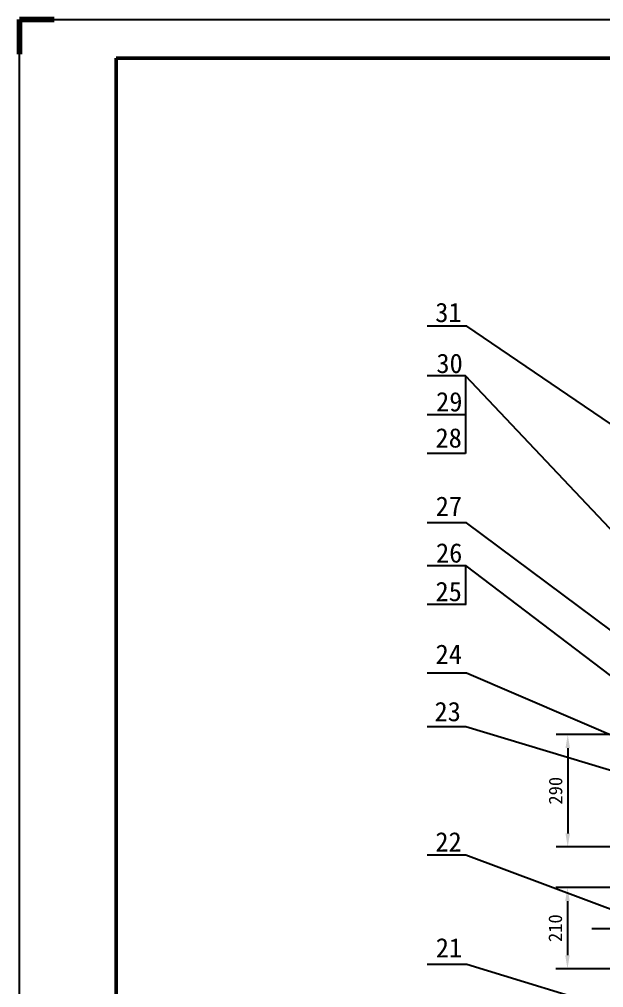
# Model space of a CAD drawing. Header units: millimetres. Extents: x 979 to 2168, y 348 to 1189.
# Drawn here: x 978.7 to 1129.5, y 939.7 to 1189.5 of the extents above; entities that cross this region are included whole.
import ezdxf

# ---------------------------------------------------------------- set-up
doc = ezdxf.new("R2010")
doc.units = ezdxf.units.MM
doc.linetypes.add('CENTER2', pattern=[28.575, 19.05, -3.175, 3.175, -3.175])
for name, color, linetype, lineweight in [('图框角框', 5, 'Continuous', 200), ('粗实线', 5, 'Continuous', 50), ('细实线', 7, 'Continuous', 25)]:
    doc.layers.add(name, color=color, linetype=linetype, lineweight=lineweight)
for name, color, linetype in [('引线', 6, 'Continuous'), ('标注线', 3, 'Continuous'), ('点画线', 1, 'CENTER2')]:
    doc.layers.add(name, color=color, linetype=linetype)
doc.styles.get("Standard").update_dxf_attribs({"font": 'SIMFANG.TTF', "height": 5})

msp = doc.modelspace()

# ---------------------------------------------------------------- linework, layer by layer
at = {"layer": '图框角框'}
for q in [(978.735, 1180.465), (987.735, 1189.465)]:
    msp.add_line((978.735, 1189.465), q, dxfattribs=at)
at = {"layer": '引线', "ltscale": 0.2}
for p, q in [((1094.224, 1110.351), (1083.916, 1110.351)), ((1164.706, 1062.366), (1094.224, 1110.351)), ((1093.823, 1097.496), (1083.916, 1097.496)), ((1093.823, 1097.496), (1093.823, 1077.496)), ((1160.49, 1027.085), (1093.823, 1097.496)), ((1093.823, 1087.496), (1083.916, 1087.496)), ((1093.823, 1077.496), (1083.916, 1077.496)), ((1094.106, 1059.643), (1083.916, 1059.643)), ((1164.381, 1007.164), (1094.106, 1059.643)), ((1094.003, 1048.507), (1083.916, 1048.507)), ((1094.003, 1048.507), (1083.916, 1048.507)), ((1093.916, 1038.507), (1093.916, 1048.507)), ((1176.377, 985.938), (1094.003, 1048.507)), ((1094.003, 1038.507), (1083.916, 1038.507)), ((1094.11, 1020.872), (1083.916, 1020.872)), ((1150.104, 996.719), (1094.11, 1020.872)), ((1093.937, 1007.008), (1083.916, 1007.008)), ((1168.068, 984.574), (1093.937, 1007.008)), ((1093.939, 973.923), (1083.916, 973.923)), ((1151.015, 952.537), (1093.939, 973.923)), ((1094.223, 945.712), (1083.916, 945.712)), ((1184.998, 917.956), (1094.223, 945.712))]:
    msp.add_line(p, q, dxfattribs=at)
at = {"layer": '标注线', "ltscale": 0.2}
for p, q in [((1148.179, 1005.015), (1117.228, 1005.015)), ((1120.228, 1001.515), (1120.228, 979.515)), ((1148.179, 976.015), (1117.228, 976.015)), ((1164.379, 965.565), (1117.16, 965.565)), ((1120.16, 962.065), (1120.16, 948.065)), ((1164.379, 944.565), (1117.16, 944.565))]:
    msp.add_line(p, q, dxfattribs=at)
for points in [[(1119.644, 1001.515), (1120.811, 1001.515), (1120.228, 1005.015)], [(1119.644, 979.515), (1120.811, 979.515), (1120.228, 976.015)], [(1119.577, 962.065), (1120.743, 962.065), (1120.16, 965.565)], [(1119.577, 948.065), (1120.743, 948.065), (1120.16, 944.565)]]:
    msp.add_solid(points, dxfattribs=at)
at = {"layer": '点画线', "ltscale": 0.5}
msp.add_line((1126.437, 955.015), (1321.392, 955.015), dxfattribs=at)
at = {"layer": '粗实线', "lineweight": 50}
for p, q in [((1003.735, 1179.465), (2157.735, 1179.465)), ((1003.735, 358.465), (1003.735, 1179.465))]:
    msp.add_line(p, q, dxfattribs=at)
at = {"layer": '细实线'}
for p, q in [((978.735, 1189.465), (2167.735, 1189.465)), ((978.735, 348.465), (978.735, 1189.465))]:
    msp.add_line(p, q, dxfattribs=at)

# ---------------------------------------------------------------- texts
at = {"layer": '引线', "ltscale": 0.2, "char_height": 5, "attachment_point": 1}
for s, insert, width in [('31', (1086.041, 1116.382), 8.53405), ('30', (1086.338, 1103.248), 7.91339), ('29', (1086.253, 1093.356), 8.06855), ('28', (1086.113, 1084.022), 9.04588), ('27', (1086.159, 1066.4), 8.38398), ('26', (1086.232, 1054.351), 8.82525), ('25', (1086.11, 1044.402), 7.85998), ('24', (1086.128, 1028.226), 8.70081), ('23', (1085.852, 1013.436), 8.33317), ('22', (1086.067, 979.831), 8.92817), ('21', (1086.181, 952.498), 9.17277)]:
    msp.add_mtext(s, dxfattribs=dict(at, insert=insert, width=width))
at = {"layer": '标注线', "ltscale": 0.2, "char_height": 3.5, "attachment_point": 5, "rotation": 90}
for s, insert in [('290', (1117.103, 990.515)), ('210', (1117.035, 955.065))]:
    msp.add_mtext(s, dxfattribs=dict(at, insert=insert))

doc.saveas('drawing.dxf')
